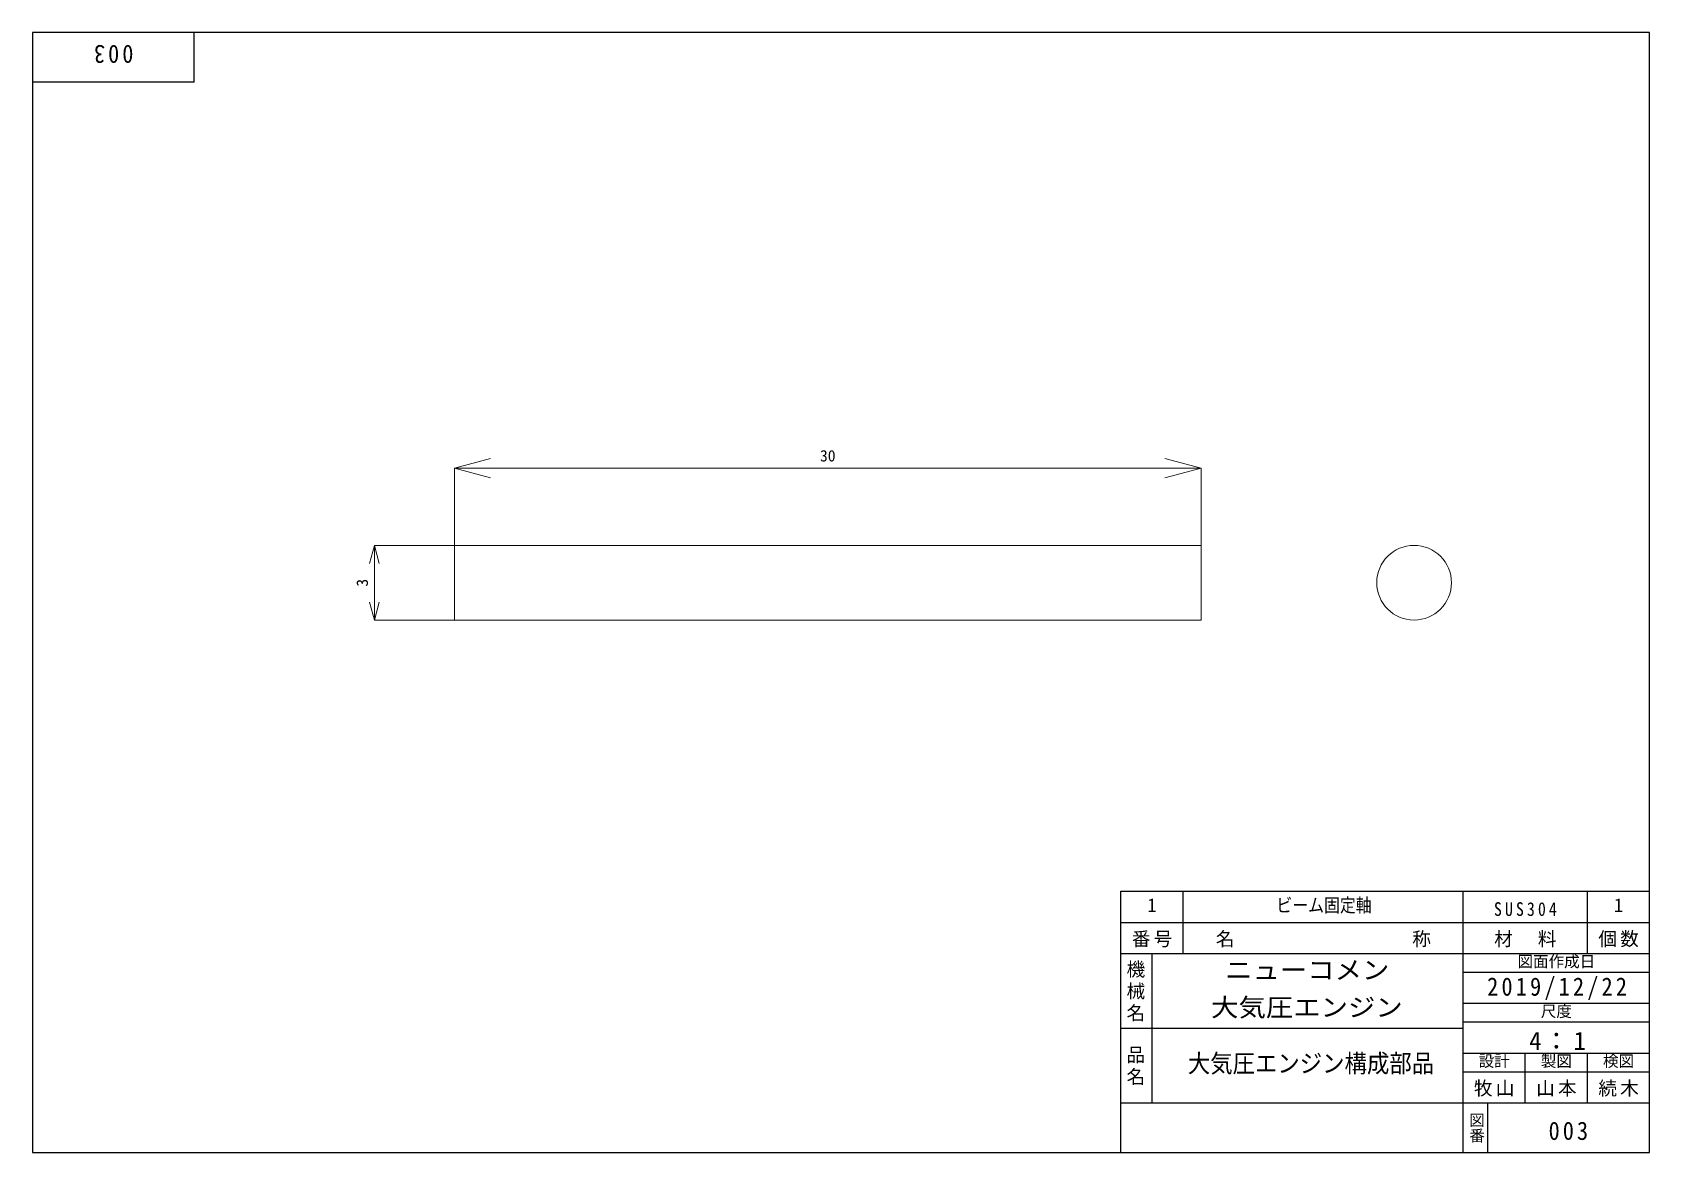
# Model space of a CAD drawing. Units: millimetres at full size, sheet at 4:1. Extents: x -32.5 to 32.5, y -23.4 to 21.6.
import ezdxf
from ezdxf.enums import TextEntityAlignment as Align

# ---------------------------------------------------------------- set-up
doc = ezdxf.new("R2010")
doc.units = ezdxf.units.MM
doc.header["$LTSCALE"] = 0.25
doc.layers.add('0-7_表題欄内文字', color=7, linetype='Continuous')
doc.layers.add('0-F_輪郭線・表題欄', color=7, linetype='Continuous', lineweight=25)
doc.layers.add('1-1_実線', color=4, linetype='Continuous', lineweight=9)
doc.styles.add('@ＭＳ ゴシック', font='')
doc.styles.add('ＭＳ ゴシック', font='')
doc.styles.get('@ＭＳ ゴシック').set_extended_font_data('@MS Gothic')
doc.styles.get('ＭＳ ゴシック').set_extended_font_data('MS Gothic')

msp = doc.modelspace()

# ---------------------------------------------------------------- linework, layer by layer
at = {"layer": '0-F_輪郭線・表題欄'}
for p, q in [((-32.5, 21.625), (-32.5, -23.375)), ((32.5, 21.625), (-32.5, 21.625)), ((-26, 19.625), (-26, 21.625)), ((32.5, -23.375), (32.5, 21.625)), ((-26, 19.625), (-32.5, 19.625)), ((11.25, -12.875), (32.5, -12.875)), ((11.25, -23.375), (11.25, -12.875)), ((13.75, -15.375), (13.75, -12.875)), ((25, -23.375), (25, -12.875)), ((30, -15.375), (30, -12.875)), ((11.25, -14.125), (32.5, -14.125)), ((11.25, -15.375), (32.5, -15.375)), ((12.5, -21.375), (12.5, -15.375)), ((25, -16.125), (32.5, -16.125)), ((25, -17.375), (32.5, -17.375)), ((25, -18.125), (32.5, -18.125)), ((11.25, -18.375), (25, -18.375)), ((25, -19.375), (32.5, -19.375)), ((27.5, -21.375), (27.5, -19.375)), ((30, -21.375), (30, -19.375)), ((25, -20.125), (32.5, -20.125)), ((11.25, -21.375), (32.5, -21.375)), ((26, -23.375), (26, -21.375)), ((-32.5, -23.375), (32.5, -23.375))]:
    msp.add_line(p, q, dxfattribs=at)
at = {"layer": '1-1_実線'}
for p, q in [((-15.5295, 4.125), (-14.0806, 4.5132)), ((-15.5295, 4.125), (-14.0806, 3.7368)), ((-15.5295, 4.125), (14.4705, 4.125)), ((-15.5295, 4.125), (-15.5295, 1.0176)), ((14.4705, 4.125), (13.0216, 4.5132)), ((14.4705, 4.125), (13.0216, 3.7368)), ((14.4705, 4.125), (14.4705, 1.0176)), ((-18.75, 1.0176), (-18.9441, 0.2932)), ((-18.75, 1.0176), (-18.5559, 0.2932)), ((-18.75, 1.0176), (-17.5, 1.0176)), ((-18.75, 1.0176), (-18.75, -1.9824)), ((-18.75, 1.0176), (-15.5295, 1.0176)), ((-18.75, -1.9824), (-18.9441, -1.2579)), ((-18.75, -1.9824), (-18.5559, -1.2579)), ((-18.75, -1.9824), (-17.5, -1.9824)), ((-18.75, -1.9824), (-15.5295, -1.9824))]:
    msp.add_line(p, q, dxfattribs=at)
at = {"layer": '1-1_実線', "color": 7, "lineweight": 18}
for p, q in [((-15.5295, -1.9824), (-15.5295, 1.0176)), ((14.4705, 1.0176), (-15.5295, 1.0176)), ((14.4705, -1.9824), (14.4705, 1.0176)), ((14.4705, -1.9824), (-15.5295, -1.9824))]:
    msp.add_line(p, q, dxfattribs=at)
msp.add_circle((23.0334, -0.4824), 1.5, dxfattribs=at)

# ---------------------------------------------------------------- texts
at = {"layer": '0-7_表題欄内文字', "style": 'ＭＳ ゴシック'}
for p in [(12.3125, -13.875), (31.0625, -13.875)]:
    msp.add_text('1', height=0.5499, dxfattribs=at).set_placement(p, align=Align.BOTTOM_LEFT)
for s, height, width, p in [('ビーム固定軸', 0.5499, 0.85, (17.5, -13.875)), ('ニューコメン', 0.7331, 1.1, (15.4375, -16.625)), ('大気圧エンジン', 0.7331, 1.1, (14.875, -18.125)), ('大気圧エンジン構成部品', 0.7331, 0.9, (13.9375, -20.375))]:
    msp.add_text(s, height=height, dxfattribs=dict(at, width=width)).set_placement(p, align=Align.BOTTOM_LEFT)
at = {"layer": '0-7_表題欄内文字', "color": 4, "style": 'ＭＳ ゴシック'}
for s, p in [('図面作成日', (27.1875, -16.0625)), ('尺度', (28.125, -18.0625)), ('設計', (25.625, -20.0625)), ('製図', (28.125, -20.0625)), ('検図', (30.625, -20.0625))]:
    msp.add_text(s, height=0.4582, dxfattribs=at).set_placement(p, align=Align.BOTTOM_LEFT)
at = {"layer": '0-7_表題欄内文字', "color": 4, "style": '@ＭＳ ゴシック'}
msp.add_text('図番', height=0.4582, rotation=270, dxfattribs=at).set_placement((25.1875, -21.75), align=Align.BOTTOM_LEFT)
at = {"layer": '0-7_表題欄内文字', "attachment_point": 7}
for s, insert, char_height, rotation, style in [('\\T1.27;\\W0.9;003', (-28.4375, 21.125), 0.7331, 180, 'ＭＳ ゴシック'), ('\\T1.17;機械名', (11.5, -15.625), 0.5499, 270, '@ＭＳ ゴシック'), ('\\T1.17;品名', (11.5, -19.0625), 0.5499, 270, '@ＭＳ ゴシック')]:
    msp.add_mtext(s, dxfattribs=dict(at, insert=insert, char_height=char_height, rotation=rotation, style=style))
at = {"layer": '0-7_表題欄内文字', "attachment_point": 7, "style": 'ＭＳ ゴシック'}
for s, insert, char_height in [('\\T1.39;\\W0.85;SUS304', (26.2414, -13.875), 0.5499), ('\\T1.17;番号', (11.6875, -15.125), 0.5499), ('\\T1.17;名\u3000\u3000\u3000\u3000\u3000\u3000\u3000\u3000称', (15.0625, -15.125), 0.5499), ('\\T1.17;材\u3000料', (26.25, -15.125), 0.5499), ('\\T1.17;個数', (30.4375, -15.125), 0.5499), ('\\T1.28;\\W0.9;2019/12/22', (25.9687, -17.25), 0.7331), ('\\T1.19;4：1', (27.6562, -19.25), 0.7331), ('\\T1.17;牧山', (25.4375, -21.125), 0.5499), ('\\T1.17;山本', (27.9375, -21.125), 0.5499), ('\\T1.17;続木', (30.4375, -21.125), 0.5499), ('\\T1.27;\\W0.9;003', (28.4375, -22.875), 0.7331)]:
    msp.add_mtext(s, dxfattribs=dict(at, insert=insert, char_height=char_height))
at = {"layer": '1-1_実線', "style": 'ＭＳ ゴシック'}
msp.add_text('30', height=0.4582, dxfattribs=at).set_placement((-0.842, 4.25), align=Align.BOTTOM_LEFT)
msp.add_text('3', height=0.4582, rotation=90, dxfattribs=at).set_placement((-18.875, -0.6386), align=Align.BOTTOM_LEFT)

doc.saveas('drawing.dxf')
